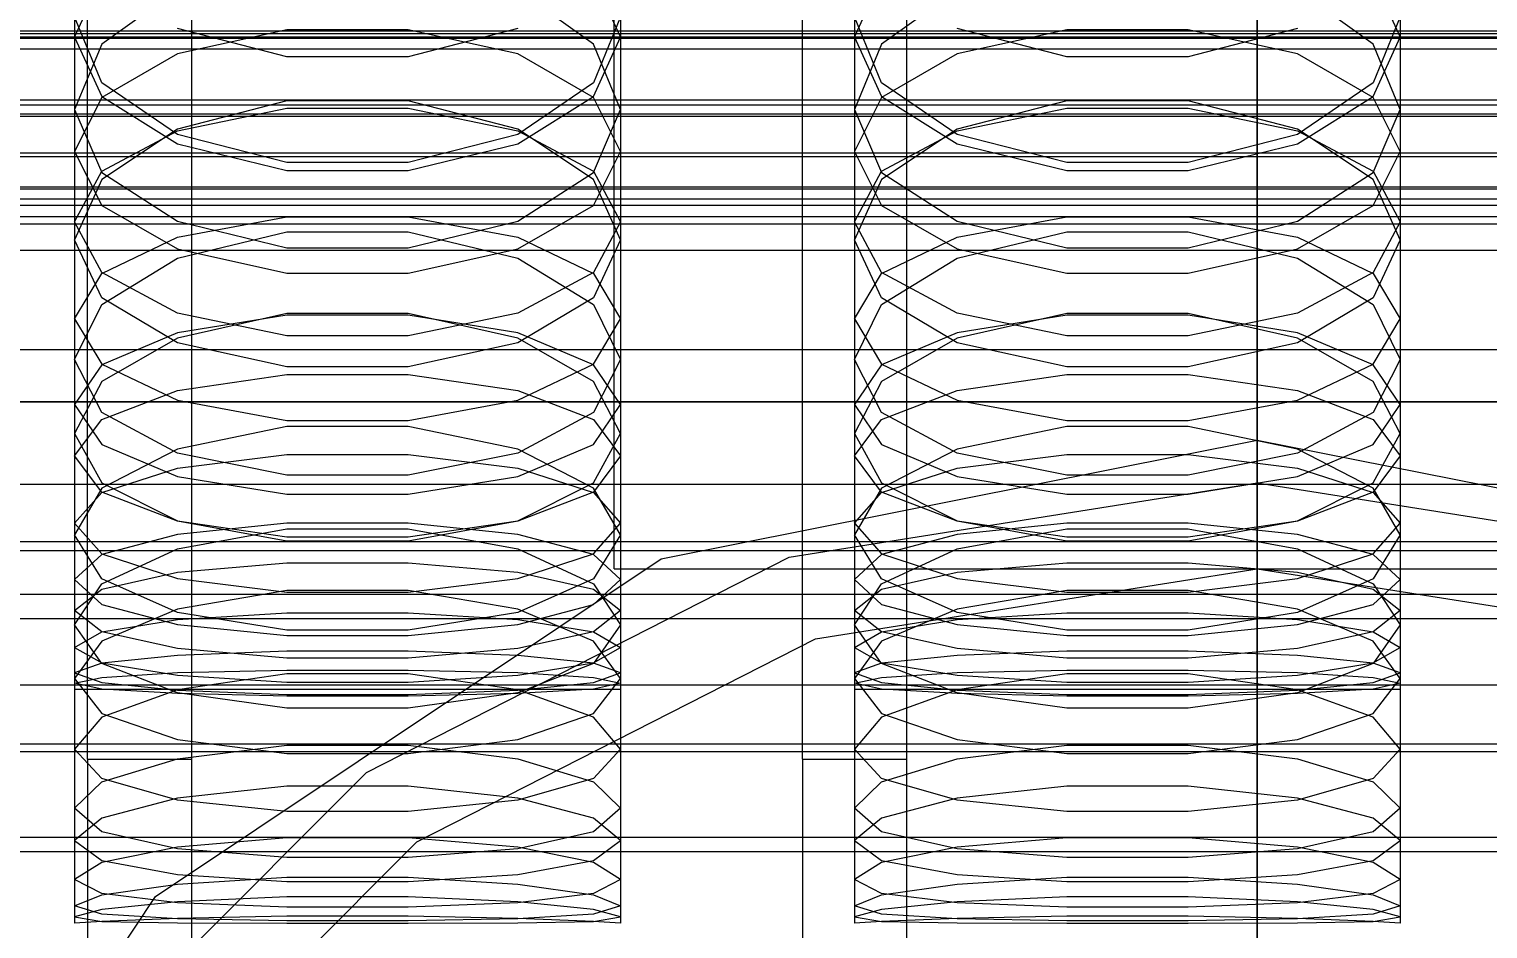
# Model space of a CAD drawing. Header units: millimetres. Extents: x -191664 to 191490, y -197311 to 10263.
# Drawn here: x -94.5 to 17.7, y -30667.7 to -30598.5 of the extents above; entities that cross this region are included whole.
import ezdxf

# ---------------------------------------------------------------- set-up
doc = ezdxf.new("R2010")
doc.units = ezdxf.units.MM
for name, color, linetype, lineweight in [('COTAS_USUARIO', 1, 'Continuous', 0), ('frontal_briquetadora', 7, 'Continuous', 0), ('frontal_C01', 7, 'Continuous', 0), ('frontal_C02', 7, 'Continuous', 0), ('frontal_C03', 7, 'Continuous', 0), ('frontal_mezcladora', 7, 'Continuous', 0), ('frontal_secador', 7, 'Continuous', 0)]:
    doc.layers.add(name, color=color, linetype=linetype, lineweight=lineweight)
doc.dimstyles.new('PLANTA_100', dxfattribs={"dimtxt": 250, "dimasz": 150, "dimexe": 150, "dimexo": 80, "dimgap": 100, "dimtad": 1, "dimtih": 1, "dimtoh": 1, "dimdec": 1, "dimdsep": 46, "dimcen": 0.09, "dimclrd": 1, "dimclre": 1, "dimclrt": 1, "dimadec": 0, "dimazin": 0, "dimtfac": 1, "dimtdec": 4, "dimtofl": 0, "dimtmove": 0, "dimatfit": 3, "dimfxl": 1, "dimtolj": 1, "dimtzin": 0, "dimarcsym": 0})

# ---------------------------------------------------------------- blocks, each defined once
blk = doc.blocks.new('*D108')
at = {"layer": 'COTAS_USUARIO', "color": 1, "lineweight": -2, "transparency": 16777216}
for p, q in [((-80, -30400), (-1350, -30400)), ((-1200, -31850), (-1200, -30550)), ((-80, -32000), (-1350, -32000))]:
    blk.add_line(p, q, dxfattribs=at)
at = {"layer": 'COTAS_USUARIO', "color": 1, "transparency": 16777216}
for points in [[(-1225, -30550), (-1175, -30550), (-1200, -30400)], [(-1225, -31850), (-1175, -31850), (-1200, -32000)]]:
    blk.add_solid(points, dxfattribs=at)
at = {"layer": 'Defpoints', "color": 0, "transparency": 16777216}
for p in [(-1200, -30400), (0, -30400), (0, -32000)]:
    blk.add_point(p, dxfattribs=at)
blk = doc.blocks.new('*D109')
at = {"layer": 'COTAS_USUARIO', "color": 1, "lineweight": -2, "transparency": 16777216}
for p, q in [((-80, -28700), (-1350, -28700)), ((-1200, -31850), (-1200, -28850)), ((-80, -32000), (-1350, -32000))]:
    blk.add_line(p, q, dxfattribs=at)
at = {"layer": 'COTAS_USUARIO', "color": 1, "transparency": 16777216}
for points in [[(-1225, -28850), (-1175, -28850), (-1200, -28700)], [(-1225, -31850), (-1175, -31850), (-1200, -32000)]]:
    blk.add_solid(points, dxfattribs=at)
at = {"layer": 'Defpoints', "color": 0, "transparency": 16777216}
for p in [(-1200, -28700), (0, -28700), (0, -32000)]:
    blk.add_point(p, dxfattribs=at)
blk = doc.blocks.new('*D110')
at = {"layer": 'COTAS_USUARIO', "color": 1, "lineweight": -2, "transparency": 16777216}
for p, q in [((-80, -30350), (-1350, -30350)), ((-1200, -31850), (-1200, -30500)), ((-80, -32000), (-1350, -32000))]:
    blk.add_line(p, q, dxfattribs=at)
at = {"layer": 'COTAS_USUARIO', "color": 1, "transparency": 16777216}
for points in [[(-1225, -30500), (-1175, -30500), (-1200, -30350)], [(-1225, -31850), (-1175, -31850), (-1200, -32000)]]:
    blk.add_solid(points, dxfattribs=at)
at = {"layer": 'Defpoints', "color": 0, "transparency": 16777216}
for p in [(-1200, -30350), (0, -30350), (0, -32000)]:
    blk.add_point(p, dxfattribs=at)
blk = doc.blocks.new('*D111')
at = {"layer": 'COTAS_USUARIO', "color": 1, "lineweight": -2, "transparency": 16777216}
for p, q in [((-80, -27700), (-1350, -27700)), ((-1200, -31850), (-1200, -27850)), ((-80, -32000), (-1350, -32000))]:
    blk.add_line(p, q, dxfattribs=at)
at = {"layer": 'COTAS_USUARIO', "color": 1, "transparency": 16777216}
for points in [[(-1225, -27850), (-1175, -27850), (-1200, -27700)], [(-1225, -31850), (-1175, -31850), (-1200, -32000)]]:
    blk.add_solid(points, dxfattribs=at)
at = {"layer": 'Defpoints', "color": 0, "transparency": 16777216}
for p in [(-1200, -27700), (0, -27700), (0, -32000)]:
    blk.add_point(p, dxfattribs=at)
blk = doc.blocks.new('*D114')
at = {"layer": 'COTAS_USUARIO', "color": 1, "lineweight": -2, "transparency": 16777216}
for p, q in [((1200, -30765), (1200, -30615)), ((80, -30915), (1350, -30915)), ((80, -31328.5), (1350, -31328.5)), ((1200, -31478.5), (1200, -31628.5))]:
    blk.add_line(p, q, dxfattribs=at)
at = {"layer": 'COTAS_USUARIO', "color": 1, "transparency": 16777216}
for points in [[(1175, -30765), (1225, -30765), (1200, -30915)], [(1175, -31478.5), (1225, -31478.5), (1200, -31328.5)]]:
    blk.add_solid(points, dxfattribs=at)
at = {"layer": 'Defpoints', "color": 0, "transparency": 16777216}
for p in [(0, -30915), (0, -31328.5), (1200, -31328.5)]:
    blk.add_point(p, dxfattribs=at)
blk = doc.blocks.new('*D120')
at = {"layer": 'COTAS_USUARIO', "color": 1, "lineweight": -2, "transparency": 16777216}
for p, q in [((1200, -30120), (1200, -29970)), ((80, -30270), (1350, -30270)), ((80, -30550), (1350, -30550)), ((1200, -30700), (1200, -30850))]:
    blk.add_line(p, q, dxfattribs=at)
at = {"layer": 'COTAS_USUARIO', "color": 1, "transparency": 16777216}
for points in [[(1175, -30120), (1225, -30120), (1200, -30270)], [(1175, -30700), (1225, -30700), (1200, -30550)]]:
    blk.add_solid(points, dxfattribs=at)
at = {"layer": 'Defpoints', "color": 0, "transparency": 16777216}
for p in [(0, -30270), (0, -30550), (1200, -30550)]:
    blk.add_point(p, dxfattribs=at)
blk = doc.blocks.new('*D121')
at = {"layer": 'COTAS_USUARIO', "color": 1, "lineweight": -2, "transparency": 16777216}
for p, q in [((-80, -29000), (-1350, -29000)), ((-1200, -31850), (-1200, -29150)), ((-80, -32000), (-1350, -32000))]:
    blk.add_line(p, q, dxfattribs=at)
at = {"layer": 'COTAS_USUARIO', "color": 1, "transparency": 16777216}
for points in [[(-1225, -29150), (-1175, -29150), (-1200, -29000)], [(-1225, -31850), (-1175, -31850), (-1200, -32000)]]:
    blk.add_solid(points, dxfattribs=at)
at = {"layer": 'Defpoints', "color": 0, "transparency": 16777216}
for p in [(-1200, -29000), (0, -29000), (0, -32000)]:
    blk.add_point(p, dxfattribs=at)

msp = doc.modelspace()

# ---------------------------------------------------------------- linework, layer by layer
at = {"layer": 'frontal_briquetadora', "color": 9, "true_color": 0xb9c3c2}
for p, q in [((-91, -30589.54), (-91, -30604.67)), ((-49, -30589.54), (-49, -30604.67)), ((-31, -30589.54), (-31, -30604.67)), ((11, -30589.54), (11, -30604.67)), ((-91, -30599.11), (-88.92, -30594.55)), ((-51.08, -30594.55), (-49, -30599.11)), ((-31, -30599.11), (-28.92, -30594.55)), ((8.92, -30594.55), (11, -30599.11)), ((-83.09, -30595.48), (-88.92, -30599.64)), ((-51.08, -30599.64), (-56.91, -30595.48)), ((-23.09, -30595.48), (-28.92, -30599.64)), ((8.92, -30599.64), (3.09, -30595.48)), ((-88.92, -30602.63), (-91, -30597.53)), ((-49, -30597.53), (-51.08, -30602.63)), ((-28.92, -30602.63), (-31, -30597.53)), ((11, -30597.53), (8.92, -30602.63)), ((-91, -30599.11), (-91, -30614.7)), ((-91, -30599.11), (-88.92, -30603.67)), ((-74.67, -30600.63), (-83.09, -30598.43)), ((-74.67, -30598.55), (-83.09, -30600.4)), ((-65.33, -30598.55), (-74.67, -30598.55)), ((-56.91, -30598.43), (-65.33, -30600.63)), ((-56.91, -30600.4), (-65.33, -30598.55)), ((-51.08, -30603.67), (-49, -30599.11)), ((-49, -30599.11), (-49, -30614.7)), ((-31, -30599.11), (-31, -30614.7)), ((-31, -30599.11), (-28.92, -30603.67)), ((-14.67, -30600.63), (-23.09, -30598.43)), ((-14.67, -30598.55), (-23.09, -30600.4)), ((-5.33, -30598.55), (-14.67, -30598.55)), ((3.09, -30598.43), (-5.33, -30600.63)), ((3.09, -30600.4), (-5.33, -30598.55)), ((8.92, -30603.67), (11, -30599.11)), ((11, -30599.11), (11, -30614.7)), ((-88.92, -30599.64), (-91, -30604.67)), ((-83.09, -30600.4), (-88.92, -30603.74)), ((-51.08, -30603.74), (-56.91, -30600.4)), ((-49, -30604.67), (-51.08, -30599.64)), ((-28.92, -30599.64), (-31, -30604.67)), ((-23.09, -30600.4), (-28.92, -30603.74)), ((8.92, -30603.74), (3.09, -30600.4)), ((11, -30604.67), (8.92, -30599.64)), ((-65.33, -30600.63), (-74.67, -30600.63)), ((-5.33, -30600.63), (-14.67, -30600.63)), ((-83.09, -30606.6), (-88.92, -30602.63)), ((-51.08, -30602.63), (-56.91, -30606.6)), ((-23.09, -30606.6), (-28.92, -30602.63)), ((8.92, -30602.63), (3.09, -30606.6)), ((-88.92, -30603.74), (-91, -30607.9)), ((-88.92, -30603.67), (-83.09, -30607.32)), ((-56.91, -30607.32), (-51.08, -30603.67)), ((-49, -30607.9), (-51.08, -30603.74)), ((-28.92, -30603.74), (-31, -30607.9)), ((-28.92, -30603.67), (-23.09, -30607.32)), ((3.09, -30607.32), (8.92, -30603.67)), ((11, -30607.9), (8.92, -30603.74)), ((-91, -30604.67), (-88.92, -30609.51)), ((-74.67, -30604), (-83.09, -30606.19)), ((-83.09, -30606.3), (-74.67, -30604.56)), ((-65.33, -30604), (-74.67, -30604)), ((-74.67, -30604.56), (-65.33, -30604.56)), ((-56.91, -30606.19), (-65.33, -30604)), ((-65.33, -30604.56), (-56.91, -30606.3)), ((-51.08, -30609.51), (-49, -30604.67)), ((-31, -30604.67), (-28.92, -30609.51)), ((-14.67, -30604), (-23.09, -30606.19)), ((-23.09, -30606.3), (-14.67, -30604.56)), ((-5.33, -30604), (-14.67, -30604)), ((-14.67, -30604.56), (-5.33, -30604.56)), ((3.09, -30606.19), (-5.33, -30604)), ((-5.33, -30604.56), (3.09, -30606.3)), ((8.92, -30609.51), (11, -30604.67)), ((-83.09, -30606.19), (-88.92, -30610.05)), ((-51.08, -30610.05), (-56.91, -30606.19)), ((-23.09, -30606.19), (-28.92, -30610.05)), ((8.92, -30610.05), (3.09, -30606.19)), ((-88.92, -30609.42), (-83.09, -30606.3)), ((-74.67, -30608.75), (-83.09, -30606.6)), ((-83.09, -30607.32), (-74.67, -30609.35)), ((-56.91, -30606.6), (-65.33, -30608.75)), ((-65.33, -30609.35), (-56.91, -30607.32)), ((-56.91, -30606.3), (-51.08, -30609.42)), ((-28.92, -30609.42), (-23.09, -30606.3)), ((-14.67, -30608.75), (-23.09, -30606.6)), ((-23.09, -30607.32), (-14.67, -30609.35)), ((3.09, -30606.6), (-5.33, -30608.75)), ((-5.33, -30609.35), (3.09, -30607.32)), ((3.09, -30606.3), (8.92, -30609.42)), ((-91, -30607.9), (-91, -30623.91)), ((-91, -30607.9), (-88.92, -30612.06)), ((-51.08, -30612.06), (-49, -30607.9)), ((-49, -30607.9), (-49, -30623.91)), ((-31, -30607.9), (-31, -30623.91)), ((-31, -30607.9), (-28.92, -30612.06)), ((8.92, -30612.06), (11, -30607.9)), ((11, -30607.9), (11, -30623.91)), ((-91, -30613.32), (-88.92, -30609.42)), ((-88.92, -30609.51), (-83.09, -30613.27)), ((-65.33, -30608.75), (-74.67, -30608.75)), ((-74.67, -30609.35), (-65.33, -30609.35)), ((-56.91, -30613.27), (-51.08, -30609.51)), ((-51.08, -30609.42), (-49, -30613.32)), ((-31, -30613.32), (-28.92, -30609.42)), ((-28.92, -30609.51), (-23.09, -30613.27)), ((-5.33, -30608.75), (-14.67, -30608.75)), ((-14.67, -30609.35), (-5.33, -30609.35)), ((3.09, -30613.27), (8.92, -30609.51)), ((8.92, -30609.42), (11, -30613.32)), ((-88.92, -30610.05), (-91, -30614.7)), ((-49, -30614.7), (-51.08, -30610.05)), ((-28.92, -30610.05), (-31, -30614.7)), ((11, -30614.7), (8.92, -30610.05)), ((-88.92, -30612.06), (-83.09, -30615.4)), ((-83.09, -30614.48), (-74.67, -30612.93)), ((-74.67, -30612.93), (-65.33, -30612.93)), ((-65.33, -30612.93), (-56.91, -30614.48)), ((-56.91, -30615.4), (-51.08, -30612.06)), ((-28.92, -30612.06), (-23.09, -30615.4)), ((-23.09, -30614.48), (-14.67, -30612.93)), ((-14.67, -30612.93), (-5.33, -30612.93)), ((-5.33, -30612.93), (3.09, -30614.48)), ((3.09, -30615.4), (8.92, -30612.06)), ((-91, -30613.32), (-91, -30629.59)), ((-88.92, -30617.21), (-91, -30613.32)), ((-83.09, -30613.27), (-74.67, -30615.31)), ((-65.33, -30615.31), (-56.91, -30613.27)), ((-49, -30613.32), (-51.08, -30617.21)), ((-49, -30613.32), (-49, -30629.59)), ((-31, -30613.32), (-31, -30629.59)), ((-28.92, -30617.21), (-31, -30613.32)), ((-23.09, -30613.27), (-14.67, -30615.31)), ((-5.33, -30615.31), (3.09, -30613.27)), ((11, -30613.32), (8.92, -30617.21)), ((11, -30613.32), (11, -30629.59)), ((-88.92, -30619.16), (-91, -30614.7)), ((-88.92, -30617.28), (-83.09, -30614.48)), ((-83.09, -30616.11), (-74.67, -30614.08)), ((-74.67, -30614.08), (-65.33, -30614.08)), ((-65.33, -30614.08), (-56.91, -30616.11)), ((-56.91, -30614.48), (-51.08, -30617.28)), ((-49, -30614.7), (-51.08, -30619.16)), ((-28.92, -30619.16), (-31, -30614.7)), ((-28.92, -30617.28), (-23.09, -30614.48)), ((-23.09, -30616.11), (-14.67, -30614.08)), ((-14.67, -30614.08), (-5.33, -30614.08)), ((-5.33, -30614.08), (3.09, -30616.11)), ((3.09, -30614.48), (8.92, -30617.28)), ((11, -30614.7), (8.92, -30619.16)), ((-88.92, -30619.66), (-83.09, -30616.11)), ((-83.09, -30615.4), (-74.67, -30617.26)), ((-74.67, -30615.31), (-65.33, -30615.31)), ((-65.33, -30617.26), (-56.91, -30615.4)), ((-56.91, -30616.11), (-51.08, -30619.66)), ((-28.92, -30619.66), (-23.09, -30616.11)), ((-23.09, -30615.4), (-14.67, -30617.26)), ((-14.67, -30615.31), (-5.33, -30615.31)), ((-5.33, -30617.26), (3.09, -30615.4)), ((3.09, -30616.11), (8.92, -30619.66)), ((-91, -30620.76), (-88.92, -30617.28)), ((-83.09, -30620.34), (-88.92, -30617.21)), ((-74.67, -30617.26), (-65.33, -30617.26)), ((-51.08, -30617.21), (-56.91, -30620.34)), ((-51.08, -30617.28), (-49, -30620.76)), ((-31, -30620.76), (-28.92, -30617.28)), ((-23.09, -30620.34), (-28.92, -30617.21)), ((-14.67, -30617.26), (-5.33, -30617.26)), ((8.92, -30617.21), (3.09, -30620.34)), ((8.92, -30617.28), (11, -30620.76)), ((-91, -30623.91), (-88.92, -30619.66)), ((-83.09, -30622.61), (-88.92, -30619.16)), ((-51.08, -30619.16), (-56.91, -30622.61)), ((-51.08, -30619.66), (-49, -30623.91)), ((-31, -30623.91), (-28.92, -30619.66)), ((-23.09, -30622.61), (-28.92, -30619.16)), ((8.92, -30619.16), (3.09, -30622.61)), ((8.92, -30619.66), (11, -30623.91)), ((-91, -30620.76), (-91, -30637.39)), ((-91, -30620.76), (-88.92, -30624.25)), ((-74.67, -30622.07), (-83.09, -30620.34)), ((-74.67, -30620.35), (-83.09, -30622.26)), ((-74.67, -30620.48), (-83.09, -30621.84)), ((-65.33, -30620.35), (-74.67, -30620.35)), ((-65.33, -30620.48), (-74.67, -30620.48)), ((-56.91, -30620.34), (-65.33, -30622.07)), ((-56.91, -30622.26), (-65.33, -30620.35)), ((-56.91, -30621.84), (-65.33, -30620.48)), ((-51.08, -30624.25), (-49, -30620.76)), ((-49, -30620.76), (-49, -30637.39)), ((-31, -30620.76), (-31, -30637.39)), ((-31, -30620.76), (-28.92, -30624.25)), ((-14.67, -30622.07), (-23.09, -30620.34)), ((-14.67, -30620.35), (-23.09, -30622.26)), ((-14.67, -30620.48), (-23.09, -30621.84)), ((-5.33, -30620.35), (-14.67, -30620.35)), ((-5.33, -30620.48), (-14.67, -30620.48)), ((3.09, -30620.34), (-5.33, -30622.07)), ((3.09, -30622.26), (-5.33, -30620.35)), ((3.09, -30621.84), (-5.33, -30620.48)), ((8.92, -30624.25), (11, -30620.76)), ((11, -30620.76), (11, -30637.39)), ((-83.09, -30621.84), (-88.92, -30624.3)), ((-51.08, -30624.3), (-56.91, -30621.84)), ((-23.09, -30621.84), (-28.92, -30624.3)), ((8.92, -30624.3), (3.09, -30621.84)), ((-83.09, -30622.26), (-88.92, -30625.6)), ((-74.67, -30624.47), (-83.09, -30622.61)), ((-65.33, -30622.07), (-74.67, -30622.07)), ((-56.91, -30622.61), (-65.33, -30624.47)), ((-51.08, -30625.6), (-56.91, -30622.26)), ((-23.09, -30622.26), (-28.92, -30625.6)), ((-14.67, -30624.47), (-23.09, -30622.61)), ((-5.33, -30622.07), (-14.67, -30622.07)), ((3.09, -30622.61), (-5.33, -30624.47)), ((8.92, -30625.6), (3.09, -30622.26)), ((-88.92, -30627.98), (-91, -30623.91)), ((-49, -30623.91), (-51.08, -30627.98)), ((-28.92, -30627.98), (-31, -30623.91)), ((11, -30623.91), (8.92, -30627.98)), ((-88.92, -30624.3), (-91, -30627.37)), ((-88.92, -30624.25), (-83.09, -30627.04)), ((-83.09, -30626.29), (-74.67, -30625.05)), ((-65.33, -30624.47), (-74.67, -30624.47)), ((-74.67, -30625.05), (-65.33, -30625.05)), ((-65.33, -30625.05), (-56.91, -30626.29)), ((-56.91, -30627.04), (-51.08, -30624.25)), ((-49, -30627.37), (-51.08, -30624.3)), ((-28.92, -30624.3), (-31, -30627.37)), ((-28.92, -30624.25), (-23.09, -30627.04)), ((-23.09, -30626.29), (-14.67, -30625.05)), ((-5.33, -30624.47), (-14.67, -30624.47)), ((-14.67, -30625.05), (-5.33, -30625.05)), ((-5.33, -30625.05), (3.09, -30626.29)), ((3.09, -30627.04), (8.92, -30624.25)), ((11, -30627.37), (8.92, -30624.3)), ((-88.92, -30625.6), (-91, -30629.59)), ((-88.92, -30628.52), (-83.09, -30626.29)), ((-56.91, -30626.29), (-51.08, -30628.52)), ((-49, -30629.59), (-51.08, -30625.6)), ((-28.92, -30625.6), (-31, -30629.59)), ((-28.92, -30628.52), (-23.09, -30626.29)), ((3.09, -30626.29), (8.92, -30628.52)), ((11, -30629.59), (8.92, -30625.6)), ((-91, -30627.37), (-91, -30644.32)), ((-91, -30627.37), (-88.92, -30630.44)), ((-83.09, -30627.04), (-74.67, -30628.6)), ((-65.33, -30628.6), (-56.91, -30627.04)), ((-51.08, -30630.44), (-49, -30627.37)), ((-49, -30627.37), (-49, -30644.32)), ((-31, -30627.37), (-31, -30644.32)), ((-31, -30627.37), (-28.92, -30630.44)), ((-23.09, -30627.04), (-14.67, -30628.6)), ((-5.33, -30628.6), (3.09, -30627.04)), ((8.92, -30630.44), (11, -30627.37)), ((11, -30627.37), (11, -30644.32)), ((-91, -30631.31), (-88.92, -30628.52)), ((-83.09, -30631.11), (-88.92, -30627.98)), ((-74.67, -30628.6), (-65.33, -30628.6)), ((-51.08, -30627.98), (-56.91, -30631.11)), ((-51.08, -30628.52), (-49, -30631.31)), ((-31, -30631.31), (-28.92, -30628.52)), ((-23.09, -30631.11), (-28.92, -30627.98)), ((-14.67, -30628.6), (-5.33, -30628.6)), ((8.92, -30627.98), (3.09, -30631.11)), ((8.92, -30628.52), (11, -30631.31)), ((-91, -30629.59), (-88.92, -30633.39)), ((-74.67, -30629.06), (-83.09, -30630.79)), ((-65.33, -30629.06), (-74.67, -30629.06)), ((-56.91, -30630.79), (-65.33, -30629.06)), ((-51.08, -30633.39), (-49, -30629.59)), ((-31, -30629.59), (-28.92, -30633.39)), ((-14.67, -30629.06), (-23.09, -30630.79)), ((-5.33, -30629.06), (-14.67, -30629.06)), ((3.09, -30630.79), (-5.33, -30629.06)), ((8.92, -30633.39), (11, -30629.59)), ((-88.92, -30630.44), (-83.09, -30632.9)), ((-83.09, -30630.79), (-88.92, -30633.81)), ((-56.91, -30632.9), (-51.08, -30630.44)), ((-51.08, -30633.81), (-56.91, -30630.79)), ((-28.92, -30630.44), (-23.09, -30632.9)), ((-23.09, -30630.79), (-28.92, -30633.81)), ((3.09, -30632.9), (8.92, -30630.44)), ((8.92, -30633.81), (3.09, -30630.79)), ((-91, -30631.31), (-91, -30648.45)), ((-88.92, -30634.1), (-91, -30631.31)), ((-74.67, -30632.79), (-83.09, -30631.11)), ((-83.09, -30632.25), (-74.67, -30631.2)), ((-74.67, -30631.2), (-65.33, -30631.2)), ((-56.91, -30631.11), (-65.33, -30632.79)), ((-65.33, -30631.2), (-56.91, -30632.25)), ((-49, -30631.31), (-51.08, -30634.1)), ((-49, -30631.31), (-49, -30648.45)), ((-31, -30631.31), (-31, -30648.45)), ((-28.92, -30634.1), (-31, -30631.31)), ((-14.67, -30632.79), (-23.09, -30631.11)), ((-23.09, -30632.25), (-14.67, -30631.2)), ((-14.67, -30631.2), (-5.33, -30631.2)), ((3.09, -30631.11), (-5.33, -30632.79)), ((-5.33, -30631.2), (3.09, -30632.25)), ((11, -30631.31), (8.92, -30634.1)), ((11, -30631.31), (11, -30648.45)), ((-88.92, -30634.14), (-83.09, -30632.25)), ((-83.09, -30632.9), (-74.67, -30634.27)), ((-65.33, -30632.79), (-74.67, -30632.79)), ((-65.33, -30634.27), (-56.91, -30632.9)), ((-56.91, -30632.25), (-51.08, -30634.14)), ((-28.92, -30634.14), (-23.09, -30632.25)), ((-23.09, -30632.9), (-14.67, -30634.27)), ((-5.33, -30632.79), (-14.67, -30632.79)), ((-5.33, -30634.27), (3.09, -30632.9)), ((3.09, -30632.25), (8.92, -30634.14)), ((-88.92, -30633.81), (-91, -30637.39)), ((-91, -30636.5), (-88.92, -30634.14)), ((-88.92, -30633.39), (-83.09, -30636.3)), ((-83.09, -30636.33), (-88.92, -30634.1)), ((-74.67, -30634.27), (-65.33, -30634.27)), ((-56.91, -30636.3), (-51.08, -30633.39)), ((-51.08, -30634.1), (-56.91, -30636.33)), ((-49, -30637.39), (-51.08, -30633.81)), ((-51.08, -30634.14), (-49, -30636.5)), ((-28.92, -30633.81), (-31, -30637.39)), ((-31, -30636.5), (-28.92, -30634.14)), ((-28.92, -30633.39), (-23.09, -30636.3)), ((-23.09, -30636.33), (-28.92, -30634.1)), ((-14.67, -30634.27), (-5.33, -30634.27)), ((3.09, -30636.3), (8.92, -30633.39)), ((8.92, -30634.1), (3.09, -30636.33)), ((11, -30637.39), (8.92, -30633.81)), ((8.92, -30634.14), (11, -30636.5)), ((-91, -30636.5), (-91, -30653.88)), ((-91, -30636.5), (-88.92, -30638.86)), ((-83.09, -30636.3), (-74.67, -30637.86)), ((-74.67, -30637.57), (-83.09, -30636.33)), ((-74.67, -30636.49), (-83.09, -30637.35)), ((-65.33, -30636.49), (-74.67, -30636.49)), ((-65.33, -30637.86), (-56.91, -30636.3)), ((-56.91, -30636.33), (-65.33, -30637.57)), ((-56.91, -30637.35), (-65.33, -30636.49)), ((-51.08, -30638.86), (-49, -30636.5)), ((-49, -30636.5), (-49, -30653.88)), ((-31, -30636.5), (-31, -30653.88)), ((-31, -30636.5), (-28.92, -30638.86)), ((-23.09, -30636.3), (-14.67, -30637.86)), ((-14.67, -30637.57), (-23.09, -30636.33)), ((-14.67, -30636.49), (-23.09, -30637.35)), ((-5.33, -30636.49), (-14.67, -30636.49)), ((-5.33, -30637.86), (3.09, -30636.3)), ((3.09, -30636.33), (-5.33, -30637.57)), ((3.09, -30637.35), (-5.33, -30636.49)), ((8.92, -30638.86), (11, -30636.5)), ((11, -30636.5), (11, -30653.88)), ((-88.92, -30640.78), (-91, -30637.39)), ((-83.09, -30637.35), (-88.92, -30638.89)), ((-83.09, -30638.47), (-74.67, -30636.92)), ((-74.67, -30636.92), (-65.33, -30636.92)), ((-65.33, -30637.57), (-74.67, -30637.57)), ((-65.33, -30636.92), (-56.91, -30638.47)), ((-51.08, -30638.89), (-56.91, -30637.35)), ((-49, -30637.39), (-51.08, -30640.78)), ((-28.92, -30640.78), (-31, -30637.39)), ((-23.09, -30637.35), (-28.92, -30638.89)), ((-23.09, -30638.47), (-14.67, -30636.92)), ((-14.67, -30636.92), (-5.33, -30636.92)), ((-5.33, -30637.57), (-14.67, -30637.57)), ((-5.33, -30636.92), (3.09, -30638.47)), ((8.92, -30638.89), (3.09, -30637.35)), ((11, -30637.39), (8.92, -30640.78)), ((-88.92, -30641.15), (-83.09, -30638.47)), ((-74.67, -30637.86), (-65.33, -30637.86)), ((-56.91, -30638.47), (-51.08, -30641.15)), ((-28.92, -30641.15), (-23.09, -30638.47)), ((-14.67, -30637.86), (-5.33, -30637.86)), ((3.09, -30638.47), (8.92, -30641.15)), ((-88.92, -30638.89), (-91, -30640.82)), ((-88.92, -30638.86), (-83.09, -30640.75)), ((-83.09, -30640.27), (-74.67, -30639.54)), ((-74.67, -30639.54), (-65.33, -30639.54)), ((-65.33, -30639.54), (-56.91, -30640.27)), ((-56.91, -30640.75), (-51.08, -30638.86)), ((-49, -30640.82), (-51.08, -30638.89)), ((-28.92, -30638.89), (-31, -30640.82)), ((-28.92, -30638.86), (-23.09, -30640.75)), ((-23.09, -30640.27), (-14.67, -30639.54)), ((-14.67, -30639.54), (-5.33, -30639.54)), ((-5.33, -30639.54), (3.09, -30640.27)), ((3.09, -30640.75), (8.92, -30638.86)), ((11, -30640.82), (8.92, -30638.89)), ((-91, -30640.82), (-91, -30658.41)), ((-91, -30640.82), (-88.92, -30642.74)), ((-88.92, -30641.57), (-83.09, -30640.27)), ((-83.09, -30643.36), (-88.92, -30640.78)), ((-83.09, -30640.75), (-74.67, -30641.8)), ((-65.33, -30641.8), (-56.91, -30640.75)), ((-56.91, -30640.27), (-51.08, -30641.57)), ((-51.08, -30640.78), (-56.91, -30643.36)), ((-51.08, -30642.74), (-49, -30640.82)), ((-49, -30640.82), (-49, -30658.41)), ((-31, -30640.82), (-31, -30658.41)), ((-31, -30640.82), (-28.92, -30642.74)), ((-28.92, -30641.57), (-23.09, -30640.27)), ((-23.09, -30643.36), (-28.92, -30640.78)), ((-23.09, -30640.75), (-14.67, -30641.8)), ((-5.33, -30641.8), (3.09, -30640.75)), ((3.09, -30640.27), (8.92, -30641.57)), ((8.92, -30640.78), (3.09, -30643.36)), ((8.92, -30642.74), (11, -30640.82)), ((11, -30640.82), (11, -30658.41)), ((-91, -30644.32), (-88.92, -30641.15)), ((-91, -30643.2), (-88.92, -30641.57)), ((-74.67, -30641.67), (-83.09, -30643.1)), ((-65.33, -30641.67), (-74.67, -30641.67)), ((-74.67, -30641.8), (-65.33, -30641.8)), ((-56.91, -30643.1), (-65.33, -30641.67)), ((-51.08, -30641.15), (-49, -30644.32)), ((-51.08, -30641.57), (-49, -30643.2)), ((-31, -30644.32), (-28.92, -30641.15)), ((-31, -30643.2), (-28.92, -30641.57)), ((-14.67, -30641.67), (-23.09, -30643.1)), ((-5.33, -30641.67), (-14.67, -30641.67)), ((-14.67, -30641.8), (-5.33, -30641.8)), ((3.09, -30643.1), (-5.33, -30641.67)), ((8.92, -30641.15), (11, -30644.32)), ((8.92, -30641.57), (11, -30643.2)), ((-91, -30643.2), (-91, -30660.91)), ((-88.92, -30644.84), (-91, -30643.2)), ((-88.92, -30642.74), (-83.09, -30644.28)), ((-83.09, -30643.1), (-88.92, -30645.56)), ((-56.91, -30644.28), (-51.08, -30642.74)), ((-51.08, -30645.56), (-56.91, -30643.1)), ((-49, -30643.2), (-51.08, -30644.84)), ((-49, -30643.2), (-49, -30660.91)), ((-31, -30643.2), (-31, -30660.91)), ((-28.92, -30644.84), (-31, -30643.2)), ((-28.92, -30642.74), (-23.09, -30644.28)), ((-23.09, -30643.1), (-28.92, -30645.56)), ((3.09, -30644.28), (8.92, -30642.74)), ((8.92, -30645.56), (3.09, -30643.1)), ((11, -30643.2), (8.92, -30644.84)), ((11, -30643.2), (11, -30660.91)), ((-88.92, -30647.29), (-91, -30644.32)), ((-88.92, -30644.86), (-83.09, -30643.91)), ((-74.67, -30644.73), (-83.09, -30643.36)), ((-83.09, -30643.91), (-74.67, -30643.38)), ((-83.09, -30644.28), (-74.67, -30645.14)), ((-74.67, -30643.38), (-65.33, -30643.38)), ((-56.91, -30643.36), (-65.33, -30644.73)), ((-65.33, -30643.38), (-56.91, -30643.91)), ((-65.33, -30645.14), (-56.91, -30644.28)), ((-56.91, -30643.91), (-51.08, -30644.86)), ((-49, -30644.32), (-51.08, -30647.29)), ((-28.92, -30647.29), (-31, -30644.32)), ((-28.92, -30644.86), (-23.09, -30643.91)), ((-14.67, -30644.73), (-23.09, -30643.36)), ((-23.09, -30643.91), (-14.67, -30643.38)), ((-23.09, -30644.28), (-14.67, -30645.14)), ((-14.67, -30643.38), (-5.33, -30643.38)), ((3.09, -30643.36), (-5.33, -30644.73)), ((-5.33, -30643.38), (3.09, -30643.91)), ((-5.33, -30645.14), (3.09, -30644.28)), ((3.09, -30643.91), (8.92, -30644.86)), ((11, -30644.32), (8.92, -30647.29)), ((-91, -30646.05), (-88.92, -30644.86)), ((-83.09, -30646.14), (-88.92, -30644.84)), ((-65.33, -30644.73), (-74.67, -30644.73)), ((-74.67, -30645.14), (-65.33, -30645.14)), ((-51.08, -30644.84), (-56.91, -30646.14)), ((-51.08, -30644.86), (-49, -30646.05)), ((-31, -30646.05), (-28.92, -30644.86)), ((-23.09, -30646.14), (-28.92, -30644.84)), ((-5.33, -30644.73), (-14.67, -30644.73)), ((-14.67, -30645.14), (-5.33, -30645.14)), ((8.92, -30644.84), (3.09, -30646.14)), ((8.92, -30644.86), (11, -30646.05)), ((-88.92, -30645.56), (-91, -30648.45)), ((-91, -30646.05), (-91, -30663.89)), ((-91, -30646.05), (-88.92, -30647.24)), ((-74.67, -30646.87), (-83.09, -30646.14)), ((-74.67, -30646.33), (-83.09, -30646.66)), ((-65.33, -30646.33), (-74.67, -30646.33)), ((-56.91, -30646.14), (-65.33, -30646.87)), ((-56.91, -30646.66), (-65.33, -30646.33)), ((-49, -30648.45), (-51.08, -30645.56)), ((-51.08, -30647.24), (-49, -30646.05)), ((-49, -30646.05), (-49, -30663.89)), ((-28.92, -30645.56), (-31, -30648.45)), ((-31, -30646.05), (-31, -30663.89)), ((-31, -30646.05), (-28.92, -30647.24)), ((-14.67, -30646.87), (-23.09, -30646.14)), ((-14.67, -30646.33), (-23.09, -30646.66)), ((-5.33, -30646.33), (-14.67, -30646.33)), ((3.09, -30646.14), (-5.33, -30646.87)), ((3.09, -30646.66), (-5.33, -30646.33)), ((11, -30648.45), (8.92, -30645.56)), ((8.92, -30647.24), (11, -30646.05)), ((11, -30646.05), (11, -30663.89)), ((-88.92, -30647.25), (-91, -30648)), ((-83.09, -30646.66), (-88.92, -30647.25)), ((-88.92, -30647.24), (-83.09, -30648.19)), ((-83.09, -30649.53), (-88.92, -30647.29)), ((-65.33, -30646.87), (-74.67, -30646.87)), ((-51.08, -30647.25), (-56.91, -30646.66)), ((-56.91, -30648.19), (-51.08, -30647.24)), ((-51.08, -30647.29), (-56.91, -30649.53)), ((-49, -30648), (-51.08, -30647.25)), ((-28.92, -30647.25), (-31, -30648)), ((-23.09, -30646.66), (-28.92, -30647.25)), ((-28.92, -30647.24), (-23.09, -30648.19)), ((-23.09, -30649.53), (-28.92, -30647.29)), ((-5.33, -30646.87), (-14.67, -30646.87)), ((8.92, -30647.25), (3.09, -30646.66)), ((3.09, -30648.19), (8.92, -30647.24)), ((8.92, -30647.29), (3.09, -30649.53)), ((11, -30648), (8.92, -30647.25)), ((-91, -30648), (-91, -30665.94)), ((-91, -30648), (-88.92, -30648.74)), ((-91, -30648.8), (-88.92, -30648.35)), ((-91, -30648.45), (-88.92, -30651.13)), ((-91, -30648.8), (-91, -30666.78)), ((-88.92, -30649.25), (-91, -30648.8)), ((-88.92, -30648.35), (-83.09, -30647.99)), ((-88.92, -30648.74), (-83.09, -30649.34)), ((-83.09, -30647.99), (-74.67, -30647.79)), ((-74.67, -30648.07), (-83.09, -30649.3)), ((-83.09, -30648.19), (-74.67, -30648.72)), ((-74.67, -30647.79), (-65.33, -30647.79)), ((-65.33, -30648.07), (-74.67, -30648.07)), ((-74.67, -30648.72), (-65.33, -30648.72)), ((-65.33, -30647.79), (-56.91, -30647.99)), ((-56.91, -30649.3), (-65.33, -30648.07)), ((-65.33, -30648.72), (-56.91, -30648.19)), ((-56.91, -30647.99), (-51.08, -30648.35)), ((-56.91, -30649.34), (-51.08, -30648.74)), ((-51.08, -30648.74), (-49, -30648)), ((-51.08, -30648.35), (-49, -30648.8)), ((-51.08, -30651.13), (-49, -30648.45)), ((-49, -30648.8), (-51.08, -30649.25)), ((-49, -30648), (-49, -30665.94)), ((-49, -30648.8), (-49, -30666.78)), ((-31, -30648), (-31, -30665.94)), ((-31, -30648), (-28.92, -30648.74)), ((-31, -30648.8), (-28.92, -30648.35)), ((-31, -30648.45), (-28.92, -30651.13)), ((-31, -30648.8), (-31, -30666.78)), ((-28.92, -30649.25), (-31, -30648.8)), ((-28.92, -30648.35), (-23.09, -30647.99)), ((-28.92, -30648.74), (-23.09, -30649.34)), ((-23.09, -30647.99), (-14.67, -30647.79)), ((-14.67, -30648.07), (-23.09, -30649.3)), ((-23.09, -30648.19), (-14.67, -30648.72)), ((-14.67, -30647.79), (-5.33, -30647.79)), ((-5.33, -30648.07), (-14.67, -30648.07)), ((-14.67, -30648.72), (-5.33, -30648.72)), ((-5.33, -30647.79), (3.09, -30647.99)), ((3.09, -30649.3), (-5.33, -30648.07)), ((-5.33, -30648.72), (3.09, -30648.19)), ((3.09, -30647.99), (8.92, -30648.35)), ((3.09, -30649.34), (8.92, -30648.74)), ((8.92, -30648.74), (11, -30648)), ((8.92, -30648.35), (11, -30648.8)), ((8.92, -30651.13), (11, -30648.45)), ((11, -30648.8), (8.92, -30649.25)), ((11, -30648), (11, -30665.94)), ((11, -30648.8), (11, -30666.78)), ((-91, -30649.25), (-91, -30667.25)), ((-91, -30649.25), (-88.92, -30649.25)), ((-88.92, -30649.25), (-83.09, -30649.25)), ((-83.09, -30649.6), (-88.92, -30649.25)), ((-83.09, -30649.3), (-88.92, -30651.42)), ((-83.09, -30649.25), (-74.67, -30649.25)), ((-83.09, -30649.34), (-74.67, -30649.67)), ((-74.67, -30650.71), (-83.09, -30649.53)), ((-74.67, -30649.8), (-83.09, -30649.6)), ((-74.67, -30649.25), (-65.33, -30649.25)), ((-74.67, -30649.67), (-65.33, -30649.67)), ((-65.33, -30649.8), (-74.67, -30649.8)), ((-65.33, -30649.25), (-56.91, -30649.25)), ((-65.33, -30649.67), (-56.91, -30649.34)), ((-56.91, -30649.53), (-65.33, -30650.71)), ((-56.91, -30649.6), (-65.33, -30649.8)), ((-56.91, -30649.25), (-51.08, -30649.25)), ((-51.08, -30649.25), (-56.91, -30649.6)), ((-51.08, -30651.42), (-56.91, -30649.3)), ((-51.08, -30649.25), (-49, -30649.25)), ((-49, -30649.25), (-49, -30667.25)), ((-31, -30649.25), (-31, -30667.25)), ((-31, -30649.25), (-28.92, -30649.25)), ((-28.92, -30649.25), (-23.09, -30649.25)), ((-23.09, -30649.6), (-28.92, -30649.25)), ((-23.09, -30649.3), (-28.92, -30651.42)), ((-23.09, -30649.25), (-14.67, -30649.25)), ((-23.09, -30649.34), (-14.67, -30649.67)), ((-14.67, -30650.71), (-23.09, -30649.53)), ((-14.67, -30649.8), (-23.09, -30649.6)), ((-14.67, -30649.25), (-5.33, -30649.25)), ((-14.67, -30649.67), (-5.33, -30649.67)), ((-5.33, -30649.8), (-14.67, -30649.8)), ((-5.33, -30649.25), (3.09, -30649.25)), ((-5.33, -30649.67), (3.09, -30649.34)), ((3.09, -30649.53), (-5.33, -30650.71)), ((3.09, -30649.6), (-5.33, -30649.8)), ((3.09, -30649.25), (8.92, -30649.25)), ((8.92, -30649.25), (3.09, -30649.6)), ((8.92, -30651.42), (3.09, -30649.3)), ((8.92, -30649.25), (11, -30649.25)), ((11, -30649.25), (11, -30667.25)), ((-65.33, -30650.71), (-74.67, -30650.71)), ((-5.33, -30650.71), (-14.67, -30650.71)), ((-88.92, -30651.42), (-91, -30653.88)), ((-88.92, -30651.13), (-83.09, -30653.14)), ((-56.91, -30653.14), (-51.08, -30651.13)), ((-49, -30653.88), (-51.08, -30651.42)), ((-28.92, -30651.42), (-31, -30653.88)), ((-28.92, -30651.13), (-23.09, -30653.14)), ((3.09, -30653.14), (8.92, -30651.13)), ((11, -30653.88), (8.92, -30651.42)), ((-83.09, -30653.14), (-74.67, -30654.2)), ((-65.33, -30654.2), (-56.91, -30653.14)), ((-23.09, -30653.14), (-14.67, -30654.2)), ((-5.33, -30654.2), (3.09, -30653.14)), ((-88.92, -30656.14), (-91, -30653.88)), ((-83.09, -30654.61), (-74.67, -30653.56)), ((-74.67, -30653.56), (-65.33, -30653.56)), ((-74.67, -30654.2), (-65.33, -30654.2)), ((-65.33, -30653.56), (-56.91, -30654.61)), ((-49, -30653.88), (-51.08, -30656.14)), ((-28.92, -30656.14), (-31, -30653.88)), ((-23.09, -30654.61), (-14.67, -30653.56)), ((-14.67, -30653.56), (-5.33, -30653.56)), ((-14.67, -30654.2), (-5.33, -30654.2)), ((-5.33, -30653.56), (3.09, -30654.61)), ((11, -30653.88), (8.92, -30656.14)), ((-88.92, -30656.38), (-83.09, -30654.61)), ((-56.91, -30654.61), (-51.08, -30656.38)), ((-28.92, -30656.38), (-23.09, -30654.61)), ((3.09, -30654.61), (8.92, -30656.38)), ((-91, -30658.41), (-88.92, -30656.38)), ((-83.09, -30657.8), (-88.92, -30656.14)), ((-74.67, -30656.72), (-83.09, -30657.64)), ((-65.33, -30656.72), (-74.67, -30656.72)), ((-56.91, -30657.64), (-65.33, -30656.72)), ((-51.08, -30656.14), (-56.91, -30657.8)), ((-51.08, -30656.38), (-49, -30658.41)), ((-31, -30658.41), (-28.92, -30656.38)), ((-23.09, -30657.8), (-28.92, -30656.14)), ((-14.67, -30656.72), (-23.09, -30657.64)), ((-5.33, -30656.72), (-14.67, -30656.72)), ((3.09, -30657.64), (-5.33, -30656.72)), ((8.92, -30656.14), (3.09, -30657.8)), ((8.92, -30656.38), (11, -30658.41)), ((-83.09, -30657.64), (-88.92, -30659.18)), ((-74.67, -30658.67), (-83.09, -30657.8)), ((-56.91, -30657.8), (-65.33, -30658.67)), ((-51.08, -30659.18), (-56.91, -30657.64)), ((-23.09, -30657.64), (-28.92, -30659.18)), ((-14.67, -30658.67), (-23.09, -30657.8)), ((3.09, -30657.8), (-5.33, -30658.67)), ((8.92, -30659.18), (3.09, -30657.64)), ((-88.92, -30660.23), (-91, -30658.41)), ((-65.33, -30658.67), (-74.67, -30658.67)), ((-49, -30658.41), (-51.08, -30660.23)), ((-28.92, -30660.23), (-31, -30658.41)), ((-5.33, -30658.67), (-14.67, -30658.67)), ((11, -30658.41), (8.92, -30660.23)), ((-88.92, -30659.18), (-91, -30660.91)), ((-49, -30660.91), (-51.08, -30659.18)), ((-28.92, -30659.18), (-31, -30660.91)), ((11, -30660.91), (8.92, -30659.18)), ((-91, -30660.91), (-88.92, -30662.44)), ((-83.09, -30661.54), (-88.92, -30660.23)), ((-74.67, -30660.69), (-83.09, -30661.41)), ((-65.33, -30660.69), (-74.67, -30660.69)), ((-56.91, -30661.41), (-65.33, -30660.69)), ((-51.08, -30660.23), (-56.91, -30661.54)), ((-51.08, -30662.44), (-49, -30660.91)), ((-31, -30660.91), (-28.92, -30662.44)), ((-23.09, -30661.54), (-28.92, -30660.23)), ((-14.67, -30660.69), (-23.09, -30661.41)), ((-5.33, -30660.69), (-14.67, -30660.69)), ((3.09, -30661.41), (-5.33, -30660.69)), ((8.92, -30660.23), (3.09, -30661.54)), ((8.92, -30662.44), (11, -30660.91)), ((-83.09, -30661.41), (-88.92, -30662.6)), ((-74.67, -30662.21), (-83.09, -30661.54)), ((-65.33, -30662.21), (-74.67, -30662.21)), ((-56.91, -30661.54), (-65.33, -30662.21)), ((-51.08, -30662.6), (-56.91, -30661.41)), ((-23.09, -30661.41), (-28.92, -30662.6)), ((-14.67, -30662.21), (-23.09, -30661.54)), ((-5.33, -30662.21), (-14.67, -30662.21)), ((3.09, -30661.54), (-5.33, -30662.21)), ((8.92, -30662.6), (3.09, -30661.41)), ((-88.92, -30662.6), (-91, -30663.89)), ((-88.92, -30662.44), (-83.09, -30663.51)), ((-56.91, -30663.51), (-51.08, -30662.44)), ((-49, -30663.89), (-51.08, -30662.6)), ((-28.92, -30662.6), (-31, -30663.89)), ((-28.92, -30662.44), (-23.09, -30663.51)), ((3.09, -30663.51), (8.92, -30662.44)), ((11, -30663.89), (8.92, -30662.6)), ((-88.92, -30664.98), (-91, -30663.89)), ((-88.92, -30665.09), (-83.09, -30664.25)), ((-83.09, -30663.51), (-74.67, -30664.05)), ((-83.09, -30664.25), (-74.67, -30663.73)), ((-74.67, -30663.73), (-65.33, -30663.73)), ((-74.67, -30664.05), (-65.33, -30664.05)), ((-65.33, -30664.05), (-56.91, -30663.51)), ((-65.33, -30663.73), (-56.91, -30664.25)), ((-56.91, -30664.25), (-51.08, -30665.09)), ((-49, -30663.89), (-51.08, -30664.98)), ((-28.92, -30664.98), (-31, -30663.89)), ((-28.92, -30665.09), (-23.09, -30664.25)), ((-23.09, -30663.51), (-14.67, -30664.05)), ((-23.09, -30664.25), (-14.67, -30663.73)), ((-14.67, -30663.73), (-5.33, -30663.73)), ((-14.67, -30664.05), (-5.33, -30664.05)), ((-5.33, -30664.05), (3.09, -30663.51)), ((-5.33, -30663.73), (3.09, -30664.25)), ((3.09, -30664.25), (8.92, -30665.09)), ((11, -30663.89), (8.92, -30664.98)), ((-91, -30665.94), (-88.92, -30665.09)), ((-83.09, -30665.7), (-88.92, -30664.98)), ((-83.09, -30665.63), (-88.92, -30666.22)), ((-74.67, -30665.24), (-83.09, -30665.63)), ((-74.67, -30666.04), (-83.09, -30665.7)), ((-65.33, -30665.24), (-74.67, -30665.24)), ((-56.91, -30665.63), (-65.33, -30665.24)), ((-56.91, -30665.7), (-65.33, -30666.04)), ((-51.08, -30664.98), (-56.91, -30665.7)), ((-51.08, -30666.22), (-56.91, -30665.63)), ((-51.08, -30665.09), (-49, -30665.94)), ((-31, -30665.94), (-28.92, -30665.09)), ((-23.09, -30665.7), (-28.92, -30664.98)), ((-23.09, -30665.63), (-28.92, -30666.22)), ((-14.67, -30665.24), (-23.09, -30665.63)), ((-14.67, -30666.04), (-23.09, -30665.7)), ((-5.33, -30665.24), (-14.67, -30665.24)), ((3.09, -30665.63), (-5.33, -30665.24)), ((3.09, -30665.7), (-5.33, -30666.04)), ((8.92, -30664.98), (3.09, -30665.7)), ((8.92, -30666.22), (3.09, -30665.63)), ((8.92, -30665.09), (11, -30665.94)), ((-88.92, -30666.58), (-91, -30665.94)), ((-88.92, -30666.22), (-91, -30666.78)), ((-91, -30666.78), (-88.92, -30667.12)), ((-83.09, -30666.94), (-88.92, -30666.58)), ((-74.67, -30666.72), (-83.09, -30666.91)), ((-65.33, -30666.04), (-74.67, -30666.04)), ((-65.33, -30666.72), (-74.67, -30666.72)), ((-56.91, -30666.91), (-65.33, -30666.72)), ((-51.08, -30666.58), (-56.91, -30666.94)), ((-49, -30665.94), (-51.08, -30666.58)), ((-49, -30666.78), (-51.08, -30666.22)), ((-51.08, -30667.12), (-49, -30666.78)), ((-28.92, -30666.58), (-31, -30665.94)), ((-28.92, -30666.22), (-31, -30666.78)), ((-31, -30666.78), (-28.92, -30667.12)), ((-23.09, -30666.94), (-28.92, -30666.58)), ((-14.67, -30666.72), (-23.09, -30666.91)), ((-5.33, -30666.04), (-14.67, -30666.04)), ((-5.33, -30666.72), (-14.67, -30666.72)), ((3.09, -30666.91), (-5.33, -30666.72)), ((8.92, -30666.58), (3.09, -30666.94)), ((11, -30665.94), (8.92, -30666.58)), ((11, -30666.78), (8.92, -30666.22)), ((8.92, -30667.12), (11, -30666.78)), ((-88.92, -30667.14), (-91, -30667.25)), ((-83.09, -30666.91), (-88.92, -30667.14)), ((-88.92, -30667.12), (-83.09, -30667.24)), ((-74.67, -30667.08), (-83.09, -30666.94)), ((-83.09, -30667.24), (-74.67, -30667.25)), ((-65.33, -30667.08), (-74.67, -30667.08)), ((-74.67, -30667.25), (-65.33, -30667.25)), ((-56.91, -30666.94), (-65.33, -30667.08)), ((-65.33, -30667.25), (-56.91, -30667.24)), ((-51.08, -30667.14), (-56.91, -30666.91)), ((-56.91, -30667.24), (-51.08, -30667.12)), ((-49, -30667.25), (-51.08, -30667.14)), ((-28.92, -30667.14), (-31, -30667.25)), ((-23.09, -30666.91), (-28.92, -30667.14)), ((-28.92, -30667.12), (-23.09, -30667.24)), ((-14.67, -30667.08), (-23.09, -30666.94)), ((-23.09, -30667.24), (-14.67, -30667.25)), ((-5.33, -30667.08), (-14.67, -30667.08)), ((-14.67, -30667.25), (-5.33, -30667.25)), ((3.09, -30666.94), (-5.33, -30667.08)), ((-5.33, -30667.25), (3.09, -30667.24)), ((8.92, -30667.14), (3.09, -30666.91)), ((3.09, -30667.24), (8.92, -30667.12)), ((11, -30667.25), (8.92, -30667.14))]:
    msp.add_line(p, q, dxfattribs=at)
at = {"layer": 'frontal_C01', "color": 139, "true_color": 0x345e4e}
for p, q in [((0, -30740.44), (0, -30428.25)), ((0, -30433.94), (0, -30746.13))]:
    msp.add_line(p, q, dxfattribs=at)
at = {"layer": 'frontal_C01', "color": 139, "true_color": 0x354b57}
for p, q in [((450, -30599.21), (-450, -30599.21)), ((-450, -30612.02), (450, -30612.02))]:
    msp.add_line(p, q, dxfattribs=at)
at = {"layer": 'frontal_C02', "color": 139, "true_color": 0x345e4e}
for p, q in [((0, -30822.8), (0, -30537.97)), ((0, -30543.72), (0, -30828.54))]:
    msp.add_line(p, q, dxfattribs=at)
at = {"layer": 'frontal_C02', "color": 139, "true_color": 0x354b57}
for p, q in [((-450, -30615.49), (450, -30615.49)), ((450, -30627.18), (-450, -30627.18)), ((-425, -30627.14), (425, -30627.14)), ((425, -30638.62), (-425, -30638.62)), ((425, -30641.99), (-425, -30641.99)), ((450, -30648.96), (-450, -30648.96)), ((-425, -30653.47), (425, -30653.47)), ((-450, -30660.65), (450, -30660.65))]:
    msp.add_line(p, q, dxfattribs=at)
at = {"layer": 'frontal_C03', "color": 139, "true_color": 0x345e4e}
for p, q in [((0, -30689.74), (0, -30425.81)), ((0, -30431.59), (0, -30695.51))]:
    msp.add_line(p, q, dxfattribs=at)
at = {"layer": 'frontal_C03', "color": 252, "true_color": 0x83939a}
for p, q in [((-250, -30598.61), (250, -30598.61)), ((-250, -30599.09), (250, -30599.09)), ((-250, -30603.92), (250, -30603.92)), ((-250, -30604.31), (250, -30604.31)), ((-250, -30608.01), (250, -30608.01)), ((-250, -30608.29), (250, -30608.29)), ((-250, -30610.61), (250, -30610.61)), ((-250, -30610.76), (250, -30610.76)), ((-250, -30611.55), (250, -30611.55))]:
    msp.add_line(p, q, dxfattribs=at)
at = {"layer": 'frontal_mezcladora', "color": 250, "true_color": 0x33393d}
for p, q in [((-90, -30654.65), (-90, -30590)), ((-82, -30590), (-82, -30654.65)), ((-35, -30654.65), (-35, -30590)), ((-27, -30590), (-27, -30654.65)), ((-420, -30637.9), (240, -30637.9)), ((-90, -30654.65), (-90, -30709.47)), ((-90, -30654.65), (-82, -30654.65)), ((-82, -30654.65), (-82, -30709.47)), ((-35, -30654.65), (-35, -30709.47)), ((-35, -30654.65), (-27, -30654.65)), ((-27, -30654.65), (-27, -30709.47))]:
    msp.add_line(p, q, dxfattribs=at)
at = {"layer": 'frontal_mezcladora', "color": 251, "true_color": 0x64686b}
msp.add_line((-315, -30600), (315, -30600), dxfattribs=at)
at = {"layer": 'frontal_secador', "color": 142, "true_color": 0x159eb4}
for p, q in [((-49.5, -30640), (-49.5, -30580)), ((-135, -30605), (135, -30605)), ((-45.88, -30639.23), (0, -30630.1)), ((0, -30630.1), (45.88, -30639.23)), ((-84.78, -30665.22), (-45.88, -30639.23)), ((-49.5, -30640), (49.5, -30640)), ((-33.99, -30645.38), (0, -30640)), ((0, -30640), (33.99, -30645.38)), ((-64.66, -30661.01), (-33.99, -30645.38)), ((-88.99, -30685.34), (-64.66, -30661.01)), ((-110.77, -30704.12), (-84.78, -30665.22))]:
    msp.add_line(p, q, dxfattribs=at)
at = {"layer": 'frontal_secador', "color": 253, "true_color": 0xa4b0b5}
for p, q in [((1360, -30598.86), (-1360, -30598.86)), ((1360, -30605.22), (-1360, -30605.22)), ((1250, -30612.92), (-1250, -30612.92)), ((1360, -30613.5), (-1360, -30613.5)), ((1360, -30623.15), (-1360, -30623.15)), ((-1360, -30633.5), (1360, -30633.5)), ((-1250, -30633.5), (1250, -30633.5)), ((1360, -30643.85), (-1360, -30643.85)), ((1360, -30653.5), (-1360, -30653.5)), ((1250, -30654.08), (-1250, -30654.08)), ((1360, -30661.78), (-1360, -30661.78))]:
    msp.add_line(p, q, dxfattribs=at)
at = {"layer": 'frontal_secador', "color": 129, "true_color": 0x304542}
for p, q in [((-36.03, -30639.11), (0, -30633.4)), ((0, -30633.4), (36.03, -30639.11)), ((-68.54, -30655.67), (-36.03, -30639.11)), ((-94.33, -30681.46), (-68.54, -30655.67))]:
    msp.add_line(p, q, dxfattribs=at)

# ---------------------------------------------------------------- dimensions: what is measured, and where the dimension line sits
at = {"layer": 'COTAS_USUARIO'}
for p1, p2, picture, middle in [((0, -32000), (0, -27700), '*D111', (-1200, -29850)), ((0, -32000), (0, -28700), '*D109', (-1200, -30350)), ((0, -32000), (0, -29000), '*D121', (-1200, -30500)), ((0, -30270), (0, -30550), '*D120', (1200, -30410)), ((0, -32000), (0, -30350), '*D110', (-1200, -31175)), ((0, -32000), (0, -30400), '*D108', (-1200, -31200)), ((0, -30915), (0, -31328.5), '*D114', (1200, -31121.75))]:
    dim = msp.add_aligned_dim(p1=p1, p2=p2, distance=1200, dimstyle='PLANTA_100', dxfattribs=at)
    dim.commit()
    dim.dimension.update_dxf_attribs({"geometry": picture, "text_midpoint": middle})

doc.saveas('drawing.dxf')
